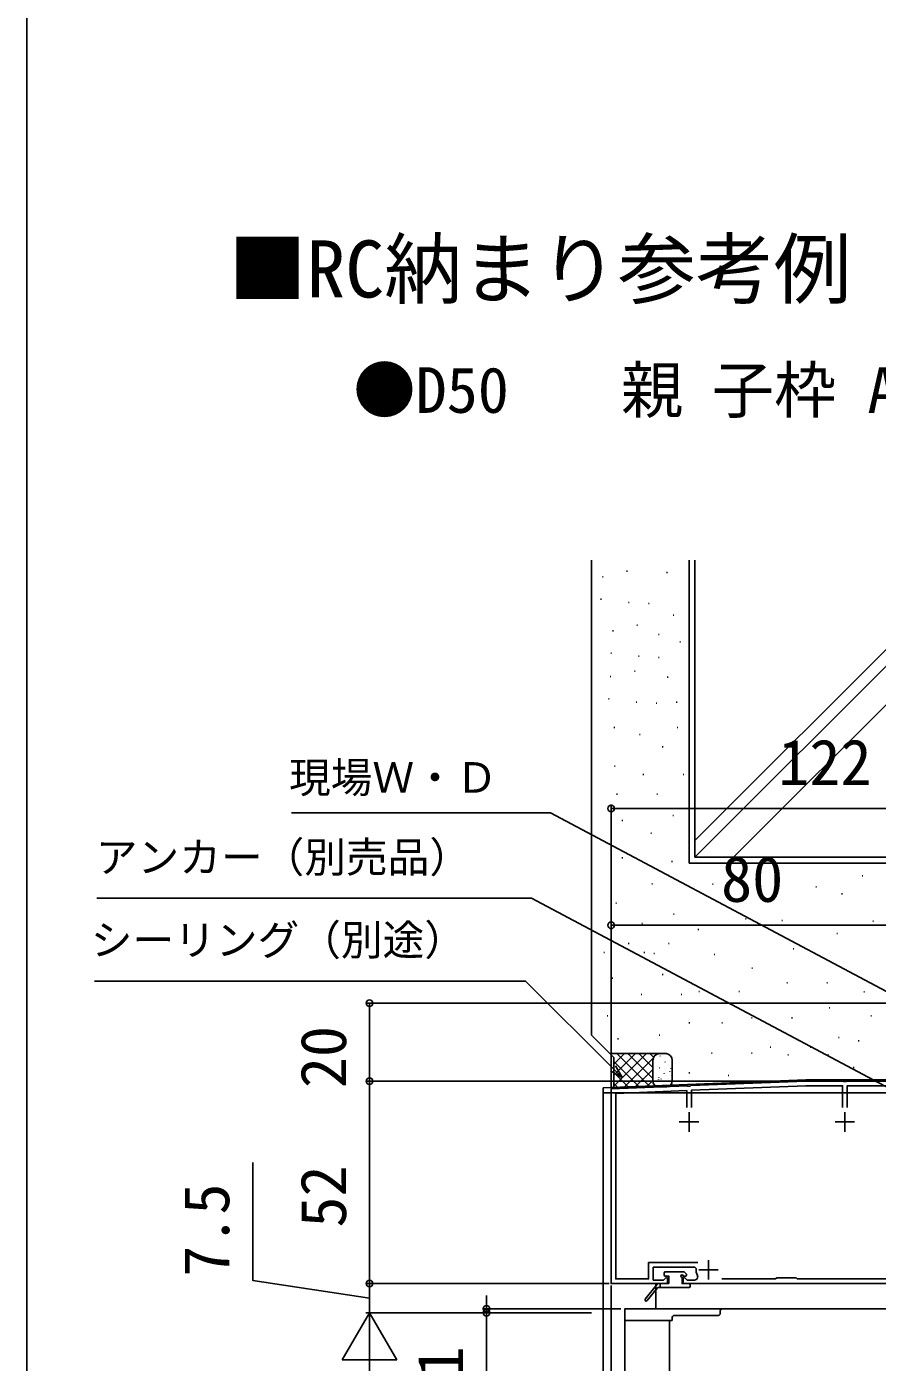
# Model space of a CAD drawing. Units: millimetres, scale not verified. Extents: x -700 to 700, y -1043 to 1038.
# Drawn here: x -700 to -481.7, y -365.4 to -22.4 of the extents above; entities that cross this region are included whole.
import ezdxf
from ezdxf.enums import TextEntityAlignment as Align

# ---------------------------------------------------------------- set-up
doc = ezdxf.new("R2010")
doc.units = ezdxf.units.MM
doc.header["$LTSCALE"] = 6
for name, color, linetype in [('0-1_USER1', 3, 'Continuous'), ('0-2_YKK_11', 7, 'Continuous'), ('0-4_YKK_12', 2, 'Continuous'), ('0-5_YKK_13', 4, 'Continuous'), ('0-7_YKK_D', 6, 'Continuous'), ('0-8_YKK_ZWAK', 7, 'Continuous'), ('0-9_YSS_K', 3, 'Continuous'), ('0-A_YSS_KE', 3, 'Continuous')]:
    doc.layers.add(name, color=color, linetype=linetype)
doc.styles.add('ＭＳ ゴシック', font='')
doc.styles.get('ＭＳ ゴシック').set_extended_font_data('MS Gothic')

msp = doc.modelspace()

# ---------------------------------------------------------------- linework, layer by layer
at = {"layer": '0-2_YKK_11'}
for p, q in [((-530, -301.2), (-530, -306.2)), ((-490, -301.2), (-490, -306.2)), ((-532.5, -303.7), (-527.5, -303.7)), ((-492.5, -303.7), (-487.5, -303.7)), ((-525, -339.2), (-525, -344.2)), ((-527.5, -341.7), (-522.5, -341.7))]:
    msp.add_line(p, q, dxfattribs=at)
for points in [[(-528.179, -341.334), (-528.477, -341), (-539.2, -341), (-539.2, -344.3), (-536.524, -344.3), (-535.87, -343.646), (-535.5, -343.8), (-535.5, -345.2), (-550, -345.2), (-550, -295.2), (-530.458, -294.418), (-530.27, -294.531), (-529.72, -294.509), (-529.542, -294.382), (-500, -293.2), (-490.458, -293.2), (-490.275, -293.32), (-489.725, -293.32), (-489.542, -293.2), (-474, -293.2), (-474, -285.455), (-471.985, -274.026)], [(-529.4, -300), (-529.4, -295.577), (-499.976, -294.4), (-490.6, -294.4), (-490.6, -300)], [(-489.4, -300), (-489.4, -294.4), (-471.2, -294.4), (-471.2, -302), (-474.2, -302), (-474.2, -307.4), (-474.5, -307.7), (-474.5, -312.7), (-474.2, -313), (-474.2, -344), (-502.2, -344), (-502.5, -343.7), (-507.5, -343.7), (-507.8, -344), (-521.601, -344)], [(-527.721, -339.8), (-540.4, -339.8), (-540.4, -344), (-548.8, -344), (-548.8, -296.353), (-530.6, -295.625), (-530.6, -300)], [(-468.9, -345.2), (-531.5, -345.2), (-531.5, -343.8), (-531.13, -343.646), (-530.476, -344.3), (-528.572, -344.3)]]:
    msp.add_lwpolyline(points, dxfattribs=at)
for centre, radius, start, end in [((-525, -341.7), 3.2, 173.43758, 206.74368), ((-528.572, -343.5), 0.8, 269.99998, 26.74369)]:
    msp.add_arc(centre, radius, start, end, dxfattribs=at)
at = {"layer": '0-4_YKK_12'}
for p, q in [((-552, -543.7), (-552, -296.2)), ((-538.5, -351.7), (-538.5, -345.2))]:
    msp.add_line(p, q, dxfattribs=at)
at = {"layer": '0-5_YKK_13'}
for p, q in [((-552, -296.2), (-470, -296.2)), ((-536.4, -343), (-536.4, -342.5)), ((-536.1, -342.2), (-531.4, -342.2)), ((-530.688, -342.788), (-531.188, -342.288)), ((-541.234, -349.212), (-538.09, -345.312)), ((-538.09, -346.31), (-540.768, -349.59)), ((-530, -346.2), (-537.858, -346.2)), ((-535.2, -345.2), (-537.856, -345.2)), ((-537.4, -346.2), (-537.4, -345.2)), ((-530.9, -343.3), (-531.5, -343.3)), ((-529.7, -345.5), (-529.7, -345.9)), ((-522, -352.9), (-522, -352.2)), ((-546.5, -354.7), (-534.3, -354.7)), ((-546.5, -543.7), (-546.5, -354.7)), ((-535, -354.7), (-535, -543.7)), ((-534.3, -354.7), (-534.3, -353.9)), ((-533.8, -353.4), (-522.5, -353.4))]:
    msp.add_line(p, q, dxfattribs=at)
for points in [[(-552, -296.2), (-552, -294.98), (-500.006, -292.9), (-474.3, -292.9), (-474.3, -285.429)], [(-535.2, -345.2), (-535.2, -343.3), (-536.1, -343.3)], [(-531.8, -343.6), (-531.8, -345.2), (-530, -345.2)], [(-478.5, -351.7), (-546.5, -351.7), (-546.5, -354.7)]]:
    msp.add_lwpolyline(points, dxfattribs=at)
for centre, radius, start, end in [((-536.1, -342.5), 0.3, 90, 180), ((-531.4, -342.5), 0.3, 45, 90), ((-530.9, -343), 0.3, 270, 45), ((-537.856, -345.5), 0.3, 90, 141.13034), ((-537.858, -346.5), 0.3, 90, 140.76954), ((-536.1, -343), 0.3, 180, 270), ((-531.8, -343.3), 0.3, 0, 270), ((-530, -345.5), 0.3, 0, 90), ((-530, -345.9), 0.3, 270, 0), ((-541, -349.4), 0.3, 141.13034, 320.76954), ((-522.5, -352.9), 0.5, 270, 0), ((-521.5, -352.2), 0.5, 90, 180), ((-533.8, -353.9), 0.5, 90, 180)]:
    msp.add_arc(centre, radius, start, end, dxfattribs=at)
at = {"layer": '0-7_YKK_D'}
for p, q in [((-550, -294.68), (-550, -222.2)), ((-550, -223.2), (-428, -223.2)), ((-550, -294.68), (-550, -252.2)), ((-550, -253.2), (-470, -253.2)), ((-472, -273.2), (-613, -273.2)), ((-612, -293.2), (-612, -273.2)), ((-500.994, -293.2), (-613, -293.2)), ((-500.994, -293.2), (-613, -293.2)), ((-612, -293.2), (-612, -345.2)), ((-550.5, -345.2), (-613, -345.2)), ((-550.5, -345.2), (-613, -345.2)), ((-612, -345.2), (-612, -352.7)), ((-550, -345.7), (-550, -487.7)), ((-582, -351.7), (-582, -348.3)), ((-612, -352.7), (-619, -364.824)), ((-555, -352.7), (-613, -352.7)), ((-555, -352.7), (-613, -352.7)), ((-612, -352.7), (-605, -364.824)), ((-612, -352.7), (-612, -376.949)), ((-547.5, -351.7), (-583, -351.7)), ((-555, -352.7), (-583, -352.7)), ((-582, -351.7), (-582, -352.7)), ((-582, -352.7), (-582, -369.318)), ((-619, -364.824), (-605, -364.824))]:
    msp.add_line(p, q, dxfattribs=at)
for points in [[(-444.132, -288.915), (-447.134, -287.319), (-565.575, -224.342), (-632.054, -224.342)], [(-454, -308.147), (-457.002, -306.551), (-570.428, -246.242), (-682.009, -246.242)], [(-547.109, -292.35), (-549.513, -289.945), (-571.95, -267.508), (-682.618, -267.508)], [(-550.157, -290.59), (-547.109, -292.35), (-548.869, -289.301)], [(-612, -348.95), (-642, -344.402), (-642, -314.129)]]:
    msp.add_lwpolyline(points, dxfattribs=at)
for centre in [(-550, -223.2), (-550, -253.2), (-612, -273.2), (-612, -293.2), (-612, -293.2), (-612, -345.2), (-582, -351.7), (-582, -352.7)]:
    msp.add_circle(centre, 0.85, dxfattribs=at)
at = {"layer": '0-8_YKK_ZWAK'}
msp.add_line((-700, 996.8), (-700, -1043.2), dxfattribs=at)
at = {"layer": '0-9_YSS_K'}
for p, q in [((-528.5, -235.7), (-528.5, -159.416)), ((-456.459, -159.416), (-528.5, -231.457)), ((-452.216, -159.416), (-528.5, -235.7)), ((-442.317, -159.416), (-518.601, -235.7)), ((-552.217, -163.7), (-552.017, -163.7)), ((-546.008, -162.268), (-545.808, -162.268)), ((-535.752, -162.575), (-535.552, -162.575)), ((-552.694, -169.427), (-552.494, -169.427)), ((-545.562, -170.278), (-545.362, -170.278)), ((-540.435, -170.541), (-540.235, -170.541)), ((-534.058, -173.528), (-533.858, -173.528)), ((-549.626, -177.54), (-549.426, -177.54)), ((-543.417, -176.108), (-543.217, -176.108)), ((-537.845, -178.506), (-537.645, -178.506)), ((-532.365, -180.398), (-532.165, -180.398)), ((-550.104, -183.267), (-549.904, -183.267)), ((-542.971, -184.118), (-542.771, -184.118)), ((-537.845, -184.381), (-537.645, -184.381)), ((-544.022, -187.893), (-543.822, -187.893)), ((-550.231, -189.325), (-550.031, -189.325)), ((-535.584, -189.484), (-535.384, -189.484)), ((-550.709, -195.052), (-550.509, -195.052)), ((-543.577, -195.903), (-543.377, -195.903)), ((-538.45, -196.165), (-538.25, -196.165)), ((-533.276, -195.903), (-533.076, -195.903)), ((-549.28, -202.423), (-549.08, -202.423)), ((-542.753, -204.173), (-542.553, -204.173)), ((-533.036, -202.428), (-532.836, -202.428)), ((-536.862, -207.355), (-536.662, -207.355)), ((-549.121, -212.287), (-548.921, -212.287)), ((-541.82, -214.475), (-541.62, -214.475)), ((-531.519, -214.475), (-531.319, -214.475)), ((-548.596, -219.494), (-548.396, -219.494)), ((-538.296, -219.494), (-538.096, -219.494)), ((-547.21, -226.287), (-547.01, -226.287)), ((-534.156, -225.014), (-533.956, -225.014)), ((-539.812, -229.533), (-539.612, -229.533)), ((-547.21, -235.876), (-547.01, -235.876)), ((-381.5, -235.7), (-528.5, -235.7)), ((-534.473, -236.831), (-534.273, -236.831)), ((-539.561, -242.584), (-539.361, -242.584)), ((-523.991, -242.669), (-523.791, -242.669)), ((-507.621, -241.634), (-507.421, -241.634)), ((-497.467, -243.29), (-497.267, -243.29)), ((-485.553, -240.487), (-485.353, -240.487)), ((-490.836, -245.154), (-490.636, -245.154)), ((-548.802, -247.49), (-548.602, -247.49)), ((-533.996, -250.354), (-533.796, -250.354)), ((-542.115, -252.74), (-541.915, -252.74)), ((-515.495, -251.573), (-515.295, -251.573)), ((-506.17, -251.987), (-505.97, -251.987)), ((-482.86, -252.149), (-482.66, -252.149)), ((-527.721, -254.265), (-527.521, -254.265)), ((-492.079, -255.3), (-491.879, -255.3)), ((-551.859, -260.152), (-551.659, -260.152)), ((-545.584, -257.893), (-545.384, -257.893)), ((-541.558, -260.152), (-541.358, -260.152)), ((-539.059, -260.403), (-538.859, -260.403)), ((-535.284, -257.893), (-535.084, -257.893)), ((-503.269, -259.235), (-503.069, -259.235)), ((-523.577, -260.684), (-523.377, -260.684)), ((-549.758, -266.772), (-549.558, -266.772)), ((-536.862, -265.817), (-536.662, -265.817)), ((-513.877, -264.175), (-513.677, -264.175)), ((-542.322, -270.944), (-542.122, -270.944)), ((-532.021, -270.944), (-531.821, -270.944)), ((-527.514, -270.191), (-527.314, -270.191)), ((-517.214, -270.191), (-517.014, -270.191)), ((-504.927, -267.932), (-504.727, -267.932)), ((-494.626, -267.932), (-494.426, -267.932)), ((-485.12, -270.272), (-484.92, -270.272)), ((-551.031, -276.477), (-550.831, -276.477)), ((-513.962, -276.967), (-513.762, -276.967)), ((-503.661, -276.967), (-503.461, -276.967)), ((-494.036, -274.408), (-493.836, -274.408)), ((-483.369, -276.477), (-483.169, -276.477)), ((-530.016, -278.227), (-529.816, -278.227)), ((-521.578, -278.227), (-521.378, -278.227)), ((-548.325, -282.363), (-548.125, -282.363)), ((-537.658, -281.408), (-537.458, -281.408)), ((-509.193, -284.496), (-508.993, -284.496)), ((-498.893, -284.496), (-498.693, -284.496)), ((-491.625, -281.986), (-491.425, -281.986)), ((-486.553, -282.84), (-486.353, -282.84)), ((-549.292, -294.533), (-540.879, -286.12)), ((-549.292, -291.705), (-543.707, -286.12)), ((-549.292, -288.876), (-546.536, -286.12)), ((-539.861, -294.794), (-548.535, -286.12)), ((-547.011, -295.08), (-539.14, -287.209)), ((-539.292, -292.535), (-545.707, -286.12)), ((-539.292, -289.706), (-542.879, -286.12)), ((-539.082, -287.088), (-540.05, -286.12)), ((-539.292, -287.81), (-539.292, -293.17)), ((-539.122, -288.098), (-539.118, -288.048)), ((-535.792, -286.123), (-537.792, -286.123)), ((-537.41, -286.791), (-537.406, -286.741)), ((-536.167, -286.224), (-536.17, -286.214)), ((-534.292, -293.17), (-534.292, -287.81)), ((-524.252, -286.002), (-524.052, -286.002)), ((-513.951, -286.002), (-513.751, -286.002)), ((-504.676, -286.504), (-504.476, -286.504)), ((-494.375, -286.504), (-494.175, -286.504)), ((-542.58, -294.903), (-549.292, -288.192)), ((-545.3, -295.012), (-549.292, -291.02)), ((-544.065, -294.963), (-539.292, -290.19)), ((-538.044, -289.488), (-538.046, -289.479)), ((-537.625, -289.823), (-537.621, -289.774)), ((-536.354, -291.342), (-536.351, -291.292)), ((-536.139, -288.31), (-536.136, -288.26)), ((-535.392, -289.029), (-535.395, -289.019)), ((-534.893, -290.784), (-534.942, -290.697)), ((-534.642, -290.035), (-534.639, -289.985)), ((-530.016, -291.113), (-529.816, -291.113)), ((-487.826, -289.681), (-487.626, -289.681)), ((-548.02, -295.121), (-549.292, -293.849)), ((-541.119, -294.845), (-539.292, -293.018)), ((-537.84, -292.856), (-537.836, -292.806)), ((-537.792, -294.67), (-535.792, -294.67)), ((-537.737, -292.392), (-537.786, -292.305)), ((-537.162, -292.679), (-537.165, -292.669)), ((-536.569, -294.375), (-536.566, -294.325)), ((-534.858, -293.067), (-534.854, -293.017)), ((-534.604, -291.882), (-534.607, -291.872)), ((-519.986, -291.749), (-519.786, -291.749))]:
    msp.add_line(p, q, dxfattribs=at)
for centre, radius, start, end in [((-537.419, -287.965), 1.879, 101.43616, 175.28907), ((-536.165, -287.965), 1.879, 4.71093, 78.56384), ((-537.792, -293.17), 1.5, 180, 270), ((-535.792, -293.17), 1.5, 270, 0)]:
    msp.add_arc(centre, radius, start, end, dxfattribs=at)
at = {"layer": '0-A_YSS_KE'}
for p, q in [((-555, -281.425), (-555, -159.416)), ((-530, -237.2), (-530, -159.416)), ((-530, -237.2), (-380, -237.2)), ((-555, -281.425), (-549.292, -287.129)), ((-550.292, -286.12), (-537.559, -286.12)), ((-549.292, -287.129), (-549.292, -294.798)), ((-549.73, -295.237), (-549.292, -294.798))]:
    msp.add_line(p, q, dxfattribs=at)

# ---------------------------------------------------------------- texts
at = {"layer": '0-1_USER1', "style": 'ＭＳ ゴシック'}
for s, height, p in [('■RC納まり参考例', 14.66, (-648.205, -96.359)), ('●D50 ', 11.73, (-616.182, -125.109)), ('親', 11.73, (-547.455, -125.109)), ("子枠 A－A'", 11.73, (-524.182, -125.109))]:
    msp.add_text(s, height=height, dxfattribs=at).set_placement(p, align=Align.BOTTOM_LEFT)
at = {"layer": '0-7_YKK_D', "style": 'ＭＳ ゴシック'}
for s, height, p in [('122', 11.73, (-507.091, -220.7)), ('現場Ｗ・Ｄ', 7.845, (-632.662, -221.51)), ('アンカー（別売品）', 7.845, (-682.257, -241.975)), ('80', 11.73, (-521.773, -250.7)), ('シーリング（別途）', 7.845, (-683.557, -263.242))]:
    msp.add_text(s, height=height, dxfattribs=at).set_placement(p, align=Align.BOTTOM_LEFT)
for s, p in [('20', (-614.5, -295.018)), ('52', (-614.5, -330.836)), ('7.5', (-644.5, -343.447)), ('1', (-584.5, -369.273))]:
    msp.add_text(s, height=11.73, rotation=90, dxfattribs=at).set_placement(p, align=Align.BOTTOM_LEFT)

doc.saveas('drawing.dxf')
